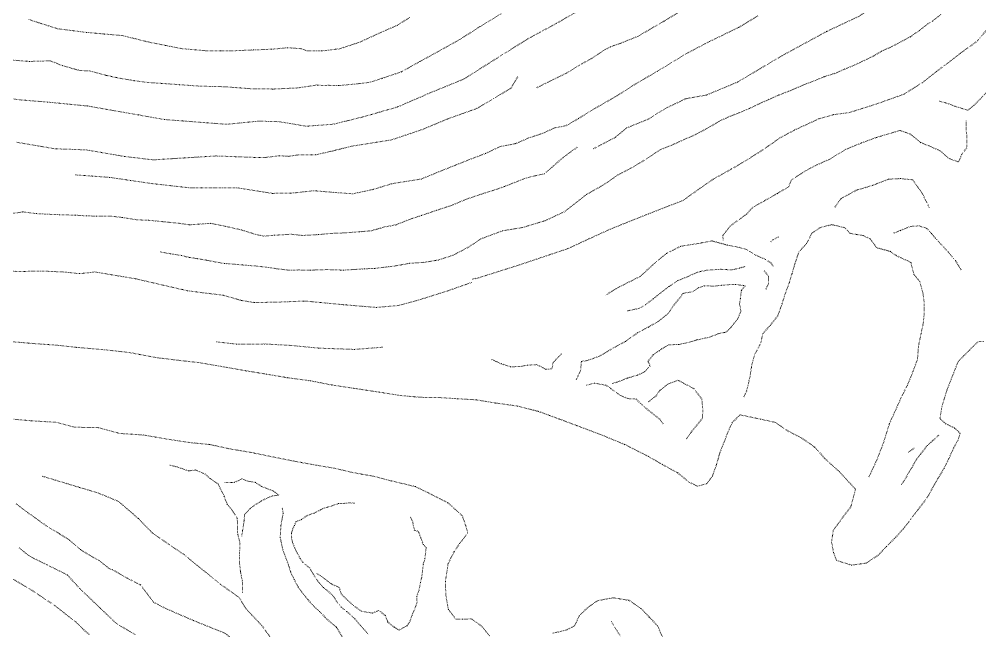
# Model space of a CAD drawing. Extents: x 682410 to 689460, y 7661803 to 7669124.
# Drawn here: x 686323.7 to 686586.2, y 7665823.9 to 7665991 of the extents above; entities that cross this region are included whole.
import ezdxf

# ---------------------------------------------------------------- set-up
doc = ezdxf.new("R2010")
doc.units = 0
doc.header["$MEASUREMENT"] = 0
doc.linetypes.add('DOT', pattern=[0.25, 0, -0.25])
doc.layers.add('02 TOE_Line', color=1, linetype='DOT', lineweight=20)

msp = doc.modelspace()

# ---------------------------------------------------------------- linework, layer by layer
at = {"layer": '02 TOE_Line'}
for points in [[(686480.67, 7665955.65, 3993.1), (686486.7, 7665958.8, 3991.77), (686489.67, 7665961.31, 3991.42), (686495.49, 7665963.66, 3991.01), (686500.24, 7665966.62, 3990.79), (686505.85, 7665969.3, 3990.53), (686511.5, 7665970.3, 3990.56), (686519.96, 7665973.82, 3990.34), (686532.22, 7665981.09, 3990.79), (686544.39, 7665987.69, 3990.3), (686553.24, 7665991.84, 3990.34), (686562.7, 7665998.21, 3990.3), (686570.44, 7666004.64, 3990.52), (686572.46, 7666008.3, 3989.96), (686576.01, 7666013.07, 3990.06), (686584.85, 7666022.82, 3990.61), (686588.84, 7666030.42, 3990.54)], [(686476.71, 7665993.47, 3959.96), (686470.48, 7665989.86, 3959.38), (686462.71, 7665985.67, 3959.15), (686453.11, 7665979.67, 3959.59), (686445.17, 7665974.65, 3959.64), (686436.44, 7665971.1, 3959.65), (686427.08, 7665967.05, 3959.87), (686417.56, 7665964.31, 3960.17), (686409.43, 7665962.32, 3960.02), (686402.06, 7665961.79, 3960.21), (686394.84, 7665963.02, 3959.78), (686389.19, 7665963.18, 3959.79), (686383.34, 7665962.61, 3959.76), (686380.43, 7665962.31, 3959.74), (686374.75, 7665962.74, 3959.71), (686369.06, 7665963.18, 3959.68), (686363.37, 7665963.62, 3959.65), (686356.34, 7665964.86, 3959.63), (686349.32, 7665966.09, 3959.66), (686342.29, 7665967.32, 3959.7), (686336.84, 7665967.85, 3959.72), (686331.39, 7665968.39, 3959.74), (686323.76, 7665969, 3959.78), (686318.03, 7665969.75, 3959.8)], [(686465.13, 7665972.31, 3971.58), (686469.12, 7665974.27, 3971.24), (686473.34, 7665976.35, 3970.89), (686476.74, 7665978.44, 3970.58), (686480.16, 7665980.33, 3970.25), (686483.63, 7665982.62, 3970.25), (686485.4, 7665983.54, 3970.25), (686488, 7665984.43, 3970.25), (686492.83, 7665986.38, 3970.24), (686499.95, 7665990.53, 3970.24), (686507.08, 7665994.81, 3970.23)], [(686455.4, 7665992.53, 3950.39), (686449.6, 7665989, 3950.39), (686444.11, 7665985.49, 3950.4), (686437.33, 7665981.72, 3950.4), (686433.13, 7665979.43, 3950.4), (686428.07, 7665976.61, 3950.4), (686422.91, 7665974.89, 3950.4), (686419.61, 7665973.8, 3950.4), (686416.24, 7665973.39, 3950.39), (686410.98, 7665972.88, 3950.38), (686408.12, 7665972.97, 3950.37), (686407.01, 7665972.87, 3950.37), (686405.14, 7665973.05, 3950.87), (686399.8, 7665972.25, 3950.83), (686393.31, 7665971.95, 3950.8), (686387.36, 7665972, 3950.88), (686379.89, 7665972.57, 3950.95), (686373.17, 7665972.73, 3951.02), (686367.51, 7665973.14, 3951.09), (686358.76, 7665973.75, 3951.18), (686355.15, 7665974.23, 3951.25), (686350.67, 7665974.98, 3951.34), (686347.32, 7665975.72, 3951.04), (686342.92, 7665976.88, 3950.65), (686340.12, 7665977.03, 3950.58), (686335.48, 7665978.34, 3950.42), (686332.18, 7665979.65, 3950.3), (686326.43, 7665979.49, 3950.34), (686321.79, 7665979.85, 3950.37)], [(686430.4, 7665991.46, 3940.44), (686426.97, 7665989.34, 3940.7), (686422.08, 7665987.21, 3940.51), (686416.85, 7665984.79, 3940.66), (686411.22, 7665982.93, 3940.69), (686406.21, 7665982.34, 3940.71), (686402.36, 7665982.39, 3940.51), (686400.63, 7665982.99, 3940.38), (686397.03, 7665983.23, 3940.39), (686392.69, 7665982.83, 3940.4), (686387.74, 7665982.63, 3940.41), (686382.79, 7665982.42, 3940.42), (686378.75, 7665982.42, 3940.43), (686374.71, 7665982.42, 3940.43), (686368.08, 7665982.99, 3940.39), (686363.72, 7665983.85, 3940.4), (686359.35, 7665984.71, 3940.41), (686355.68, 7665985.62, 3940.42), (686352.01, 7665986.53, 3940.42), (686347.03, 7665986.98, 3940.56), (686342.05, 7665987.42, 3940.7), (686338.14, 7665987.91, 3940.61), (686334.24, 7665988.4, 3940.51), (686329.08, 7665990.04, 3940.51), (686326.1, 7665991.03, 3940.03)], [(686339.04, 7665948.49, 3979.55), (686343.75, 7665948.15, 3979.51), (686348.46, 7665947.8, 3979.47), (686354.12, 7665946.97, 3979.63), (686359.77, 7665946.14, 3979.79), (686365.21, 7665945.53, 3980.21), (686370.66, 7665944.92, 3980.64), (686376.92, 7665944.95, 3980.71), (686383.18, 7665944.97, 3980.79), (686392.88, 7665943.44, 3980.7), (686398.72, 7665943.55, 3980.48), (686404.19, 7665944.16, 3980.29), (686409.68, 7665943.71, 3980.41), (686414.89, 7665943.32, 3980.54), (686420.54, 7665944.55, 3980.56), (686425.51, 7665946.08, 3980.58), (686433.56, 7665947.35, 3980.57), (686438.98, 7665949.58, 3980.53), (686446.75, 7665952.68, 3980.75), (686451.14, 7665954.35, 3980.67), (686455.13, 7665956.23, 3980.58), (686459.38, 7665957.03, 3980.64), (686462.87, 7665958.57, 3980.67), (686466.83, 7665959.86, 3980.77), (686469.95, 7665961.32, 3980.84), (686473.07, 7665961.9, 3980.92), (686476.58, 7665963.91, 3980.98), (686479.4, 7665965.71, 3980.98), (686486.6, 7665969.83, 3981), (686492.47, 7665973.54, 3980.92), (686498.1, 7665976.8, 3980.68), (686505.7, 7665981.45, 3980.73), (686512.34, 7665984.93, 3980.59), (686520.35, 7665988.8, 3980.49), (686525.58, 7665991.96, 3980.3)], [(686362.23, 7665927.45, 3999.85), (686365.15, 7665926.91, 3999.8), (686368.07, 7665926.46, 3999.77), (686369.49, 7665926.06, 3999.72), (686372.41, 7665925.6, 3999.74), (686375.31, 7665925.11, 3999.8), (686378.3, 7665924.53, 3999.79), (686379.77, 7665924.29, 3999.76), (686382.57, 7665924.08, 3999.75), (686385.43, 7665923.82, 3999.72), (686388.47, 7665923.59, 3999.65), (686392.64, 7665923.09, 3999.83), (686394.22, 7665922.83, 3999.85), (686397.18, 7665922.49, 3999.92), (686400.27, 7665922.51, 3999.98), (686403.28, 7665922.43, 4000.03), (686404.85, 7665922.54, 4000.08), (686407.95, 7665922.62, 4000.16), (686412.29, 7665922.47, 3999.97), (686415.19, 7665922.64, 4000), (686418.14, 7665922.83, 3999.92), (686420.83, 7665922.94, 4000.01), (686423.7, 7665923.28, 3999.97), (686426.4, 7665923.61, 4000.01), (686430.38, 7665924.33, 4000.04), (686434.3, 7665924.59, 4000.04), (686438.23, 7665925.23, 3999.94), (686442.27, 7665926.55, 3999.78), (686446.57, 7665928.8, 3999.96), (686449.77, 7665930.97, 3999.89), (686455.8, 7665933.22, 3999.86), (686461.23, 7665934.11, 4000.15), (686467.44, 7665935.98, 4000.47), (686472.59, 7665938.38, 4000.6), (686478.81, 7665943.2, 4000.25), (686483.2, 7665945.65, 4000.14), (686487.35, 7665948.49, 4000.28), (686490.85, 7665950.31, 4000.15), (686493.24, 7665951.72, 4000.12), (686496.46, 7665953.74, 4000.39), (686498.9, 7665955.39, 4000.27), (686502.57, 7665956.84, 4000.23), (686505.13, 7665958.04, 4000.1), (686507.78, 7665959.15, 4000.08), (686510.51, 7665960.56, 4000), (686512.96, 7665961.93, 3999.97), (686515.34, 7665963.31, 4000), (686517.97, 7665964.5, 3999.96), (686520.65, 7665965.54, 3999.91), (686523.35, 7665966.68, 3999.86), (686525.9, 7665967.92, 3999.85), (686528.6, 7665969.1, 3999.86), (686531.28, 7665970.3, 3999.86), (686534.04, 7665971.35, 3999.88), (686535.49, 7665971.96, 3999.85), (686538.19, 7665973.16, 3999.82), (686540.89, 7665974.15, 3999.84), (686543.65, 7665975.31, 3999.86), (686546.62, 7665976.22, 3999.89), (686549.36, 7665977.42, 3999.94), (686551.98, 7665978.49, 3999.96), (686554.49, 7665979.67, 4000.03), (686557.16, 7665980.97, 4000.05), (686559.47, 7665982.37, 4000.15), (686562.08, 7665983.48, 4000.19), (686564.61, 7665984.83, 4000.29), (686567.25, 7665986.23, 4000.3), (686569.72, 7665987.96, 4000.41), (686572, 7665989.72, 4000.42), (686573.26, 7665990.52, 4000.48), (686575.66, 7665992.34, 4000.32)], [(686589.2, 7665989.49, 4011.07), (686585.54, 7665985.04, 4011.23), (686580.97, 7665981.76, 4011.21), (686574.4, 7665976.74, 4011.55), (686570.44, 7665973.67, 4011.73), (686565.58, 7665970.57, 4011.92), (686557.63, 7665967.74, 4011.52), (686550.58, 7665965.53, 4011.33), (686546.26, 7665964.95, 4011.01), (686542.35, 7665963.86, 4010.81), (686537.94, 7665961.82, 4010.75), (686535.6, 7665960.75, 4010.67), (686531.52, 7665958.56, 4010.44), (686528.49, 7665956.41, 4010.39), (686525.62, 7665954.49, 4010.55), (686521.49, 7665951.92, 4010.38), (686518.36, 7665950.1, 4010.22), (686513.37, 7665947.32, 4010.24), (686509.25, 7665944.47, 4010.33), (686505.11, 7665941.51, 4010.4), (686500.68, 7665939.8, 4010.67), (686495.56, 7665937.8, 4010.69), (686490.37, 7665935.73, 4010.85), (686485.17, 7665933.65, 4011.01), (686479.4, 7665931, 4010.97), (686473.64, 7665928.35, 4010.94), (686466.94, 7665926.1, 4010.79), (686460.24, 7665923.85, 4010.64), (686454.77, 7665922.12, 4010.48), (686449.3, 7665920.39, 4010.32), (686447.51, 7665919.98, 4009.82)], [(686597.2, 7665980.5, 4021), (686593.63, 7665977.09, 4021.3), (686591.11, 7665974.01, 4021.77), (686587.99, 7665970.97, 4022.17), (686585.01, 7665967.86, 4022.47), (686582.94, 7665966.13, 4022.55), (686579.53, 7665967.22, 4022.48), (686577.23, 7665968.08, 4022.47), (686575.06, 7665968.67, 4022.34)], [(686323.08, 7665957.39, 3970.53), (686333.48, 7665955.62, 3970.35), (686341.99, 7665955.33, 3970.2), (686352.41, 7665953.53, 3970.05), (686360.28, 7665952.6, 3970), (686366.02, 7665952.95, 3969.97), (686371.76, 7665953.31, 3969.86), (686377.5, 7665953.66, 3969.76), (686383.05, 7665953.45, 3969.67), (686388.61, 7665953.24, 3969.58), (686390.86, 7665953.24, 3970.16), (686394.85, 7665953.73, 3970.17), (686397.25, 7665953.56, 3970.17), (686400.02, 7665953.97, 3970.17), (686404.78, 7665954, 3970.17), (686409.74, 7665955.12, 3970.18), (686414.39, 7665956.31, 3969.93), (686419.9, 7665957.18, 3969.97), (686425.41, 7665958.05, 3970.02), (686429.74, 7665959.5, 3970.11), (686434.07, 7665960.96, 3970.2), (686437.34, 7665962.34, 3970.17), (686440.61, 7665963.73, 3970.15), (686444.7, 7665965.19, 3970.23), (686448.79, 7665966.64, 3970.32), (686453.45, 7665969.42, 3970.46), (686458.1, 7665972.2, 3970.61), (686459.94, 7665975.28, 3970.53)], [(686582.49, 7665963.27, 4023.08), (686582.48, 7665960.86, 4024.69), (686582.65, 7665959.37, 4025.72), (686582.63, 7665957.67, 4026.26), (686582.65, 7665955.85, 4025.87), (686581.26, 7665954.06, 4024.78), (686580.42, 7665952.01, 4024.95)], [(686580.2, 7665952.1, 4024.85), (686577.61, 7665953.05, 4024.42), (686575.58, 7665954.96, 4024.16), (686572.81, 7665956.22, 4024.01), (686569.98, 7665957.37, 4024.16), (686567.22, 7665959.65, 4024.17), (686564.41, 7665960.63, 4023.33), (686557.93, 7665958.71, 4023.4), (686553.91, 7665957.23, 4023.13), (686549.57, 7665955.47, 4022.66), (686545.18, 7665952.78, 4022.63), (686541.29, 7665951.04, 4022.53), (686538.76, 7665949.72, 4021.88), (686534.69, 7665947.08, 4021.65), (686534, 7665945.25, 4022.64), (686530.81, 7665943.38, 4022.89), (686527.37, 7665941.41, 4022.45), (686524.22, 7665939.67, 4022.17), (686522.48, 7665937.79, 4021.78), (686517.96, 7665934.5, 4020.99), (686515.95, 7665931.83, 4020.87), (686516.09, 7665930.69, 4020.88)], [(686320.34, 7665937.75, 3990.58), (686324.72, 7665938.37, 3990.09), (686328.43, 7665937.91, 3990.25), (686331.48, 7665937.74, 3990.14), (686334.73, 7665937.61, 3990.02), (686339.16, 7665937.48, 3990.08), (686342.18, 7665937.28, 3990), (686344.82, 7665937.24, 3989.98), (686348.9, 7665937.2, 3989.95), (686351.9, 7665936.85, 3990.01), (686356.01, 7665936.2, 3989.93), (686358.97, 7665936.11, 3989.91), (686363.3, 7665935.67, 3989.93), (686367.41, 7665935.26, 3990.08), (686370.19, 7665934.85, 3990.21), (686375.96, 7665935.26, 3989.94), (686380.17, 7665934.42, 3989.81), (686384.38, 7665933.46, 3989.73), (686388.38, 7665932.22, 3989.7), (686390.46, 7665931.76, 3990.31), (686393.45, 7665932, 3989.58), (686397.97, 7665932.27, 3989.87), (686401.21, 7665931.94, 3990.03), (686405.5, 7665932.18, 3989.72), (686408.94, 7665932.5, 3989.96), (686412.1, 7665932.62, 3989.96), (686416.67, 7665932.94, 3990.05), (686419.86, 7665933.22, 3990.18), (686423.56, 7665934.26, 3989.96), (686426.73, 7665934.87, 3990.26), (686430.54, 7665936.4, 3990.04), (686433.67, 7665937.42, 3990.05), (686437.82, 7665938.84, 3989.99), (686441.75, 7665940.12, 3990.04), (686445.84, 7665941.83, 3989.99), (686450.24, 7665943.32, 3989.83), (686454.3, 7665944.6, 3989.79), (686457.23, 7665945.67, 3989.95), (686461.77, 7665947.48, 3989.85), (686464.76, 7665948.26, 3990.11), (686467.22, 7665948.79, 3990.23), (686472.39, 7665953.3, 3989.98), (686476.15, 7665956.02, 3989.78)], [(686572.4, 7665939.6, 4025.77), (686570.38, 7665943.63, 4025.52), (686567.87, 7665947.14, 4025.33), (686564.57, 7665947.48, 4025.3), (686561.3, 7665947.32, 4025.39), (686556.86, 7665945.61, 4025.51), (686552.46, 7665944.28, 4025.63), (686548.31, 7665942.03, 4026.01), (686546.5, 7665939.55, 4026.01)], [(686555.92, 7665866, 4035.45), (686558.15, 7665870.77, 4034.85), (686559.93, 7665875.41, 4034.29), (686561.54, 7665880.59, 4033.68), (686563, 7665883.77, 4033.28), (686564.8, 7665887.81, 4032.78), (686566.46, 7665891.08, 4032.36), (686567.98, 7665894.83, 4031.91), (686569.2, 7665898.11, 4031.51), (686569.45, 7665901.68, 4031.1), (686570.17, 7665905.16, 4030.7), (686570.74, 7665907.85, 4030.39), (686571.04, 7665910.63, 4030.07), (686571, 7665913.77, 4029.72), (686570.67, 7665916.22, 4029.61), (686569.79, 7665919.41, 4029.48), (686568.2, 7665921.39, 4029.37), (686567.39, 7665924.58, 4029.22), (686563.34, 7665926.46, 4029.11), (686561.74, 7665927.58, 4028.96), (686558, 7665928.59, 4028.82), (686556.35, 7665930.96, 4028.71), (686554.3, 7665931.93, 4028.74), (686550.78, 7665932.5, 4028.77), (686549.33, 7665934.07, 4028.8), (686545.77, 7665934.9, 4028.82), (686542.61, 7665934.09, 4028.85), (686540.31, 7665932.54, 4028.88), (686538.9, 7665929.72, 4029.25), (686536.77, 7665927.48, 4029.61), (686535.74, 7665924.33, 4030), (686534.9, 7665921.59, 4030.34), (686534.19, 7665919.11, 4030.65), (686532.95, 7665915.81, 4031.06), (686532.18, 7665913.27, 4031.37), (686531, 7665909.97, 4031.79), (686528.99, 7665907.45, 4032.17), (686526.93, 7665905.13, 4032.54), (686526.32, 7665902.47, 4032.86), (686524.67, 7665899.34, 4033.28), (686523.91, 7665896.61, 4033.61), (686523.39, 7665893.21, 4034.01), (686522.53, 7665889.53, 4034.46), (686521.72, 7665887.83, 4034.68)], [(686581.11, 7665922.55, 4035.11), (686579.55, 7665925.07, 4034.52), (686577.56, 7665927.45, 4032.23), (686576.14, 7665928.99, 4031.33), (686574.44, 7665930.8, 4028.99), (686573.02, 7665932.48, 4027.84), (686571.75, 7665933.88, 4026.81), (686569.63, 7665934.57, 4026.67), (686567.24, 7665934.41, 4026.49), (686564.43, 7665933.27, 4026.52), (686562.61, 7665932.55, 4026.55)], [(686483.97, 7665915.61, 4025.23), (686486.85, 7665917.44, 4024.05), (686493.45, 7665920.79, 4022.05), (686497.02, 7665924.07, 4020.68), (686500.56, 7665927.02, 4020.34), (686504.51, 7665929, 4020.38), (686509.42, 7665929.77, 4020.69), (686513.04, 7665930.45, 4020.69), (686517.26, 7665929.3, 4021.48), (686520.44, 7665928.69, 4022.42), (686522.36, 7665928.12, 4023.33), (686523.43, 7665927.49, 4024.19), (686525.03, 7665926.53, 4025.07), (686527.68, 7665925.4, 4026.25), (686529.1, 7665924.47, 4027.29), (686529.85, 7665923.45, 4029.01)], [(686529.1, 7665930.2, 4026.94), (686529.57, 7665930.66, 4026.99), (686531.35, 7665931.66, 4027.17)], [(686447.27, 7665919.08, 4010.54), (686440.71, 7665916.78, 4010.34), (686432.12, 7665914.07, 4010.46), (686427.39, 7665912.81, 4010.81), (686421.21, 7665912.28, 4010.65), (686412.35, 7665913.02, 4010.57), (686401.78, 7665914.03, 4010.3), (686394.82, 7665913.74, 4010.25), (686387.95, 7665913.61, 4010.21), (686384.38, 7665914.19, 4010.3), (686379.48, 7665915.6, 4010.13), (686369.73, 7665916.82, 4010.35), (686355.52, 7665920.1, 4010.59), (686344.44, 7665921.96, 4010.35), (686340.17, 7665921.51, 4010.11), (686336.01, 7665921.95, 4010.05), (686331.13, 7665922.17, 4009.9), (686323.74, 7665922.13, 4009.73), (686322.58, 7665922.14, 4009.64), (686318.91, 7665922.61, 4009.71), (686316.23, 7665922.7, 4009.77), (686313.56, 7665922.72, 4009.82)], [(686521.99, 7665923.42, 4031.08), (686520.54, 7665923.03, 4030.97), (686518.44, 7665922.53, 4030.9), (686515.38, 7665922.7, 4030.88), (686511.65, 7665922.45, 4030.83), (686509.18, 7665921.94, 4030.76), (686506.04, 7665920.55, 4030.77), (686503.72, 7665919.6, 4030.74), (686501.21, 7665917.97, 4030.77), (686499.03, 7665916.28, 4031), (686496.94, 7665914.61, 4031.33), (686494.83, 7665913.02, 4031.73), (686493.29, 7665912.09, 4031.92), (686491.3, 7665911.64, 4032.06), (686489.81, 7665911.31, 4032)], [(686527.75, 7665917.24, 4031.65), (686528.51, 7665918.83, 4031.35), (686528.43, 7665920.78, 4031.04), (686527.33, 7665922.27, 4030.96)], [(686475.93, 7665892.55, 4031.37), (686477.12, 7665895.06, 4031.31), (686477.31, 7665897.53, 4031.42), (686478.95, 7665897.77, 4031.39), (686482.37, 7665899.01, 4031.22), (686485.61, 7665900.96, 4031.3), (686489.36, 7665902.99, 4031.23), (686492.7, 7665905.35, 4031.35), (686495.64, 7665906.93, 4031.16), (686498.32, 7665908.44, 4031.07), (686501.02, 7665910.61, 4031.02), (686502.6, 7665912.92, 4030.92), (686504.42, 7665915.12, 4030.76), (686505.11, 7665916.13, 4030.78), (686507.56, 7665916.53, 4030.7), (686509.45, 7665917.69, 4030.74), (686511, 7665918.18, 4030.81), (686513.77, 7665918.1, 4030.83), (686515.75, 7665918.34, 4030.97), (686517.84, 7665918.5, 4031.04), (686519.46, 7665918.56, 4031.16), (686521.63, 7665918.27, 4031.75), (686522.07, 7665918.17, 4031.99), (686521.05, 7665916.92, 4031.28), (686520.92, 7665915.89, 4031.38), (686520.78, 7665914.71, 4031.28), (686520.55, 7665913.19, 4031.3), (686520.94, 7665911.26, 4031.52), (686519.96, 7665909.04, 4031.3), (686518.15, 7665906.75, 4031.07), (686516.84, 7665905.52, 4031.15), (686514.93, 7665905.16, 4030.83), (686512.36, 7665904.16, 4030.82), (686508.91, 7665903.4, 4030.79), (686506.5, 7665902.69, 4030.89), (686503.9, 7665902.14, 4030.98), (686501.27, 7665902.08, 4030.98), (686499.28, 7665900.98, 4031), (686498.55, 7665900.41, 4031.08), (686496.96, 7665899.34, 4031.25), (686495.52, 7665897.55, 4031.75), (686496.12, 7665896.35, 4032.09), (686494.7, 7665894.73, 4032.18), (686492.7, 7665893.79, 4031.99), (686489.89, 7665892.97, 4031.78), (686487.57, 7665892.04, 4031.77), (686485.65, 7665891.44, 4031.71)], [(686320.25, 7665903.04, 4015.98), (686327.8, 7665902.4, 4016.65), (686334.06, 7665901.96, 4017.12), (686339.45, 7665901.36, 4017.74), (686347.48, 7665900.67, 4018.5), (686353.76, 7665899.97, 4019.08), (686361.03, 7665898.59, 4019.9), (686367.09, 7665897.84, 4020.52), (686372.76, 7665897.21, 4021.11), (686379.57, 7665896.05, 4021.78), (686385.58, 7665894.98, 4022.39), (686391.31, 7665894.04, 4023.04), (686396.98, 7665893.08, 4023.8), (686403.42, 7665892.21, 4024.25), (686409.09, 7665891.09, 4024.98), (686415.09, 7665890.19, 4025.55), (686422.16, 7665889.12, 4026.31), (686427.84, 7665888.22, 4026.93), (686433.25, 7665887.73, 4027.55), (686438.74, 7665887.64, 4027.95), (686443.42, 7665887.34, 4028.55), (686448.62, 7665887.03, 4028.94), (686453.92, 7665886.16, 4029.6), (686459.96, 7665885.32, 4030.16), (686465.61, 7665883.86, 4030.6), (686471.34, 7665881.78, 4031.24), (686476.06, 7665880, 4031.55), (686482.55, 7665877.56, 4032.01), (686489.23, 7665874.81, 4032.55), (686495.65, 7665871.56, 4033.23), (686499.53, 7665869.34, 4033.46), (686503.68, 7665867.05, 4033.71), (686506.61, 7665864.65, 4034.03), (686509.05, 7665863.41, 4034.12), (686511.63, 7665864.14, 4033.87), (686513.15, 7665866.25, 4033.64), (686514.27, 7665869.34, 4033.36), (686515.2, 7665872.66, 4033.06), (686516.59, 7665876.14, 4032.5), (686517.45, 7665878.42, 4032.21), (686518.53, 7665880.78, 4031.91), (686520.68, 7665882.94, 4031.98), (686526.36, 7665881.74, 4031.56), (686530.28, 7665880.88, 4031.39), (686533.76, 7665878.54, 4031.47), (686537.55, 7665876.59, 4031.54), (686541.13, 7665874.09, 4031.76), (686543.88, 7665870.98, 4032.03), (686547.83, 7665867.39, 4032.38), (686552.25, 7665862.61, 4032.75), (686550.97, 7665857.81, 4033.62), (686548.65, 7665854.76, 4034.07), (686546.18, 7665851.4, 4034.57), (686545.7, 7665848.17, 4035.69), (686546.24, 7665845.37, 4036.03), (686547.05, 7665843.15, 4036.3), (686551.14, 7665841.88, 4036.8), (686555.18, 7665842.43, 4037.9), (686558.46, 7665844.58, 4038.2), (686560.71, 7665846.96, 4038.56), (686563.31, 7665849.57, 4038.96), (686565.34, 7665851.81, 4039.12), (686567.41, 7665854.48, 4039.32), (686569.45, 7665857.14, 4039.5), (686571.95, 7665860.51, 4039.41), (686573.62, 7665863.52, 4039.45), (686574.75, 7665865.52, 4039.55), (686576.5, 7665868.41, 4039.64), (686577.76, 7665870.97, 4039.82), (686579.15, 7665874.06, 4040.03), (686580.27, 7665876.02, 4040.24), (686580.45, 7665876.61, 4040.1), (686580.83, 7665877.83, 4040.23), (686579.96, 7665878.82, 4040.38), (686579.26, 7665879.36, 4040.29), (686576.88, 7665880.51, 4040.61), (686575.33, 7665881.89, 4040.82), (686575.89, 7665885.34, 4041.24), (686577.26, 7665889.77, 4041.32), (686578.78, 7665893.66, 4041.5), (686580.33, 7665897.54, 4041.48), (686583.4, 7665900.64, 4041.34), (686585.7, 7665902.92, 4041.19), (686587.26, 7665902.96, 4041.26)], [(686377.62, 7665902.86, 4019.99), (686377.73, 7665902.85, 4019.99)], [(686377.73, 7665902.85, 4019.99), (686383.17, 7665902.25, 4019.88), (686390.83, 7665902.29, 4019.81), (686397.77, 7665901.91, 4019.97), (686405.68, 7665901.15, 4019.92), (686415.33, 7665900.81, 4020.31), (686423.13, 7665901.42, 4020.09)], [(686471.91, 7665899.59, 4031.47), (686470.7, 7665898.37, 4030.91), (686469.64, 7665897.27, 4030.53), (686469.26, 7665895.53, 4030.6), (686467.63, 7665895.36, 4030.54), (686465.18, 7665896.65, 4030.34), (686462.57, 7665896.51, 4030.66), (686460.49, 7665896.11, 4030.95), (686457.93, 7665896.08, 4031.54), (686455.37, 7665896.91, 4031.31), (686453.91, 7665897.55, 4030.82), (686452.64, 7665898.16, 4030.25)], [(686478.76, 7665891.06, 4031.42), (686480.94, 7665891.59, 4031.52), (686484.03, 7665891.03, 4031.66), (686485.4, 7665890.09, 4031.94), (686487.89, 7665888.26, 4033.01), (686490.09, 7665887.37, 4033.7), (686492.29, 7665887.26, 4033.3), (686493.39, 7665886.12, 4033.41), (686494.96, 7665884.75, 4033.85), (686498.8, 7665881.71, 4034.52), (686499.78, 7665880.28, 4034.81)], [(686506.07, 7665876.37, 4036.56), (686507.33, 7665878.18, 4036.61), (686508.47, 7665879.58, 4036.85), (686510.4, 7665881.99, 4036.21), (686510.53, 7665884.15, 4036.08), (686510.27, 7665887.22, 4035.21), (686508.09, 7665890.1, 4034.27), (686505.27, 7665891.57, 4033.54), (686503.77, 7665892.38, 4033.23), (686500.84, 7665891.28, 4033.02), (686498.75, 7665889.57, 4032.94), (686497.69, 7665888.07, 4032.65), (686495.61, 7665886.42, 4033.74)], [(686319.43, 7665881.99, 4015.12), (686326.65, 7665881.33, 4016), (686334, 7665880.88, 4017.26), (686338.74, 7665879.56, 4017.32), (686345.44, 7665879.43, 4018.5), (686351.18, 7665877.86, 4018.87), (686357.78, 7665877.41, 4019.95), (686363.96, 7665876.33, 4020.67), (686370.33, 7665875.35, 4021.17), (686375.76, 7665874.83, 4021.86), (686381.32, 7665873.62, 4022.44), (686387.26, 7665872.63, 4022.99), (686393.07, 7665871.42, 4023.56), (686399.07, 7665870.23, 4024.21), (686405.01, 7665869.15, 4025.05), (686410.15, 7665868.29, 4025.89), (686414.43, 7665867.25, 4026.3), (686420.46, 7665866.16, 4026.96), (686425.45, 7665864.88, 4027.65), (686432, 7665863.32, 4028.46), (686435.64, 7665861.54, 4028.65), (686440.86, 7665858.9, 4029.51), (686444.75, 7665855.41, 4030.15), (686445.74, 7665852.65, 4030.68), (686446.28, 7665850.65, 4031.18), (686445.56, 7665849.73, 4031.48), (686444.04, 7665847.74, 4031.67), (686442.53, 7665845.52, 4031.76), (686440.93, 7665842.35, 4031.92), (686440.16, 7665837.39, 4032.13), (686440.29, 7665833.62, 4032.25), (686440.98, 7665829.74, 4032.31), (686442.98, 7665827.13, 4032.41), (686444.82, 7665827.08, 4032.41), (686447.31, 7665827.2, 4032.54), (686450.15, 7665825.12, 4032.65), (686452.18, 7665822.59, 4032.65)], [(686564.79, 7665863.89, 4040.96), (686565.97, 7665865.59, 4040.69), (686566.91, 7665867.39, 4040.52), (686567.7, 7665868.59, 4040.84), (686568.82, 7665870.61, 4040.81), (686570.02, 7665872.19, 4040.94), (686571.6, 7665874.17, 4041.31), (686571.89, 7665874.59, 4041.63), (686573.4, 7665875.91, 4042.09), (686575.14, 7665877.51, 4042.04)], [(686566.74, 7665872.71, 4041.48), (686567.62, 7665873.36, 4041.73), (686568.38, 7665873.97, 4041.87)], [(686384.67, 7665834.38, 4016.13), (686384.75, 7665837.11, 4017.15), (686384.22, 7665839.74, 4017.81), (686383.91, 7665842.2, 4018.48), (686383.86, 7665844.6, 4019.27), (686384.04, 7665847.79, 4020.03), (686383.4, 7665850.34, 4020.45), (686383.28, 7665854.71, 4021.45), (686381.99, 7665856.73, 4021.79), (686380.51, 7665858.53, 4022.09), (686379.68, 7665860.75, 4022.32), (686378.01, 7665864.08, 4022.66), (686375.82, 7665865.58, 4022.65), (686374.47, 7665866.76, 4022.56), (686371.92, 7665867.87, 4022.68), (686369.96, 7665867.62, 4022.39), (686366.95, 7665868.68, 4022.12), (686364.7, 7665869.24, 4022.06)], [(686330.04, 7665866.16, 4009.74), (686338.44, 7665863.63, 4009.71), (686345.29, 7665861.57, 4009.61), (686350.83, 7665859.28, 4009.83), (686356.28, 7665854.57, 4009.89), (686360.05, 7665850.7, 4009.71), (686364.41, 7665847.67, 4009.62), (686368.92, 7665844.63, 4009.73), (686374.21, 7665840.27, 4009.85), (686378.73, 7665836.62, 4010.1), (686383.86, 7665832.97, 4010.33), (686385.62, 7665830, 4010.5), (686390.07, 7665825.27, 4010.81), (686394.49, 7665819.23, 4011.18), (686398.96, 7665816.12, 4011.02), (686402.7, 7665812.51, 4010.86), (686405.47, 7665808.59, 4010.81), (686408.45, 7665806, 4010.77), (686410.33, 7665803.6, 4010.75), (686411.75, 7665798.81, 4010.71), (686412.05, 7665793.84, 4010.68), (686412.12, 7665785.91, 4010.62), (686411.15, 7665777.77, 4010.87)], [(686384.5, 7665849.81, 4020.56), (686384.74, 7665851.29, 4020.89), (686385.12, 7665853.67, 4022.01), (686385.29, 7665855.72, 4023.25), (686386.89, 7665857.4, 4024.46), (686388.36, 7665858.45, 4025.2), (686389.92, 7665859.43, 4025.86), (686391.47, 7665860.23, 4026.58), (686392.9, 7665860.79, 4026.35), (686394.64, 7665861.01, 4026.93), (686393.23, 7665862.06, 4026.16), (686391.29, 7665862.85, 4025.76), (686389.82, 7665863.43, 4024.98), (686388.24, 7665864.49, 4024.48), (686386.29, 7665864.78, 4024.29), (686384.55, 7665865.42, 4024.17), (686382.46, 7665864.46, 4023.91), (686379.82, 7665864.43, 4023.24)], [(686322.85, 7665858.62, 4000.07), (686326.07, 7665856.19, 4000.09), (686328.68, 7665854.35, 4000.11), (686331.05, 7665852.64, 4000.12), (686334.72, 7665850.43, 4000.15), (686337.46, 7665848.68, 4000.17), (686340.4, 7665846.14, 4000.19), (686342.82, 7665844.66, 4000.2), (686345.53, 7665843.1, 4000.22), (686348.31, 7665840.91, 4000.24), (686349.2, 7665840.63, 4000.24), (686353.23, 7665838.31, 4000.24), (686356.87, 7665836.45, 4000.24), (686360.43, 7665831.72, 4000.24), (686363.59, 7665830.09, 4001.74), (686369.66, 7665827.45, 4001.62)], [(686412.09, 7665822.06, 4025.15), (686410.39, 7665824.92, 4025.36), (686408.64, 7665826.35, 4025.4), (686407.23, 7665827.66, 4025.43), (686405.8, 7665829.23, 4025.46), (686404.33, 7665830.48, 4025.47), (686402.56, 7665832.5, 4025.71), (686401.03, 7665834.38, 4025.79), (686399.9, 7665835.97, 4025.98), (686398.76, 7665838.08, 4026.12), (686397.83, 7665840.11, 4026.23), (686397.24, 7665842.07, 4026.57), (686396.38, 7665844.32, 4026.73), (686395.69, 7665846.25, 4026.74), (686395.02, 7665849.41, 4026.81), (686395.12, 7665851.16, 4026.83), (686395.21, 7665852.65, 4026.91), (686395.52, 7665854.52, 4026.95), (686395.84, 7665855.95, 4027.62), (686395.58, 7665857.55, 4027.82)], [(686415.39, 7665858.78, 4028.58), (686414.06, 7665858.91, 4028.05), (686412.22, 7665858.71, 4027.67), (686410.98, 7665858.71, 4027.7), (686408.67, 7665857.91, 4027.73), (686407.01, 7665857.48, 4027.63), (686405.99, 7665856.95, 4028.07), (686404.32, 7665856.1, 4027.66), (686402.37, 7665855.44, 4028.21), (686400.82, 7665854.3, 4027.47), (686399.36, 7665853.79, 4027.17), (686398.88, 7665852.66, 4027.08), (686398.45, 7665851.75, 4027.18), (686398.07, 7665850.49, 4027.44), (686398.14, 7665849.33, 4027.73), (686398.37, 7665848.08, 4027.78), (686399.25, 7665845.98, 4027.67), (686400.49, 7665843.65, 4027.27), (686401.26, 7665842.58, 4027.23), (686403.08, 7665841.09, 4026.85), (686404.33, 7665838.93, 4026.47), (686405.56, 7665837.17, 4026.31), (686406.87, 7665835.73, 4026.34), (686408.08, 7665834.79, 4026.23), (686409.6, 7665833.33, 4026.17), (686410.49, 7665831.88, 4026.37), (686411.71, 7665830.37, 4026.12), (686413.26, 7665829.19, 4025.96), (686415.43, 7665827.2, 4025.92), (686416.98, 7665825.37, 4025.76), (686419.09, 7665823.02, 4025.7)], [(686405.05, 7665839.61, 4026.47), (686406.76, 7665838.42, 4026.55), (686409, 7665836.72, 4026.47), (686411.14, 7665835.76, 4026.48), (686411.69, 7665833.99, 4026.44), (686413.45, 7665832.29, 4026.51), (686415.1, 7665830.78, 4026.2), (686417.25, 7665829.27, 4026.09), (686420.26, 7665828.76, 4026.16), (686422.03, 7665829.52, 4026.47), (686423.76, 7665828.08, 4026.34), (686424.45, 7665826.28, 4026.21), (686426.22, 7665824.91, 4026.11), (686427.44, 7665824.15, 4026.09), (686428.62, 7665824.75, 4026.53), (686429.76, 7665825.33, 4026.96), (686430.61, 7665826.81, 4027.65), (686431.04, 7665828.22, 4028.32), (686431.8, 7665829.86, 4029), (686432.42, 7665831.74, 4029.65), (686432.32, 7665833.3, 4029.66), (686432.95, 7665834.94, 4030.27), (686433.35, 7665837.15, 4030.52), (686433.68, 7665838.6, 4030.66), (686433.89, 7665840.18, 4030.49), (686434.12, 7665842.16, 4030.08), (686434.57, 7665843.68, 4030.27), (686434.91, 7665846.62, 4029.82), (686434.1, 7665847.52, 4029.56), (686433.42, 7665849.44, 4029.05), (686432.77, 7665851.08, 4028.58), (686431.69, 7665851.46, 4028.63), (686431.23, 7665853.63, 4028.59), (686430.61, 7665855.08, 4028.66)], [(686355.4, 7665822.9, 3990.4), (686350.31, 7665825.87, 3990.37), (686345.85, 7665830.1, 3990.35), (686340.25, 7665835.47, 3990.57), (686336.78, 7665839.24, 3990.31), (686332.68, 7665841.27, 3990.12), (686327.72, 7665843.71, 3989.55), (686326.24, 7665844.52, 3989.28), (686323.56, 7665846.69, 3989.34)], [(686342.78, 7665822.95, 3979.64), (686341.19, 7665824.34, 3980.28), (686339.12, 7665826.39, 3980.32), (686332.74, 7665831.29, 3980.43), (686326.99, 7665835.1, 3980.69), (686322.08, 7665838, 3980.87)], [(686469.49, 7665823.27, 4032.88), (686473.27, 7665824.15, 4033.01), (686475.47, 7665825.29, 4033.42), (686476.78, 7665828.11, 4033.03), (686479.15, 7665830.36, 4033.26), (686481.7, 7665832.14, 4033.27), (686485.97, 7665832.96, 4033.79), (686490.32, 7665832.27, 4034.11), (686493.63, 7665830.04, 4034.38), (686495.93, 7665827.63, 4034.53), (686498.23, 7665825.21, 4034.67), (686499.85, 7665821.29, 4034.88)], [(686369.66, 7665827.45, 4001.62), (686371.36, 7665826.71, 4001.59), (686380.01, 7665823.24, 4001.43), (686384.86, 7665819.11, 4001.27), (686389.48, 7665814.3, 4001.09), (686394.87, 7665806.83, 4001.18), (686397.1, 7665802.1, 4000.97), (686400.21, 7665795.45, 4000.86), (686401.49, 7665792.79, 4001.15), (686402.42, 7665785.59, 4000.96), (686403.11, 7665779.79, 4000.8), (686402.56, 7665772.29, 4000.71), (686401.98, 7665766.69, 4000.65), (686399.91, 7665759.73, 4000.59), (686397.23, 7665752.25, 4000.52), (686396.1, 7665750.65, 4000.55)], [(686493.5, 7665810.72, 4036.97), (686492.07, 7665814.19, 4036.78), (686490.45, 7665817.7, 4036.75), (686488.98, 7665820.95, 4036.5), (686487.06, 7665823.97, 4036.52), (686485.42, 7665826.6, 4036.47)]]:
    msp.add_polyline3d(points, dxfattribs=at)

doc.saveas('drawing.dxf')
